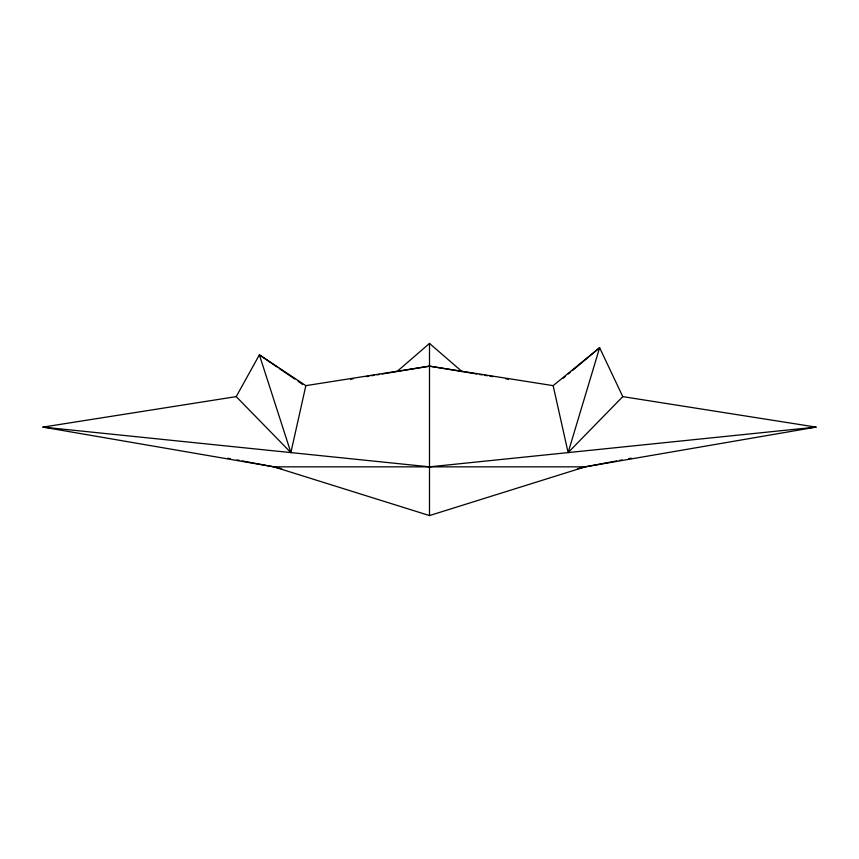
<?xml version="1.0" encoding="UTF-8"?>
<svg xmlns="http://www.w3.org/2000/svg" width="859" height="859" viewBox="0 0 859 859"><rect width="100%" height="100%" fill="white"/><g stroke="black" fill="none" stroke-linecap="round" stroke-linejoin="round"><path stroke-width="1.29" d="M281.591 468.789L273.806 466.845L42.95 427.106L236.225 396.622L290.879 452.596L305.847 385.648L429.5 366.149L553.153 385.648L599.625 347.712L622.775 396.622L816.05 427.106L585.194 466.845L577.409 468.789M553.153 385.648L568.121 452.596L599.625 347.712L572.352 370.573M236.225 396.622L259.375 354.842L305.847 385.648M568.121 452.596L622.775 396.622M397.041 371.507L429.5 343.428L461.959 371.507M563.257 378.185L565.276 376.489M568.304 373.955L570.322 372.258M242.227 460.918L273.806 466.845L429.5 515.572L585.194 466.845L616.773 460.918M619.414 460.424L622.045 459.93M628.616 458.695L631.258 458.201M350.579 379.238L353.21 378.798M366.363 376.618L368.994 376.178M371.625 375.748L374.256 375.308M376.886 374.868L379.517 374.438M382.148 373.998L429.5 366.149L476.852 373.998M48.018 427.106L42.95 427.106L429.5 466.845L816.05 427.106L810.982 427.106M273.806 466.845L585.194 466.845M479.483 374.438L482.114 374.868M484.744 375.308L487.375 375.748M490.006 376.178L492.637 376.618M505.79 378.798L508.421 379.238M227.742 458.201L230.384 458.695M236.955 459.93L239.586 460.424M277.081 366.965L259.375 354.842L290.879 452.596M279.293 368.479L294.787 379.077M298.105 381.353L302.529 384.381M429.5 343.428L429.5 365.837M429.5 366.149L429.5 515.572"/></g></svg>
